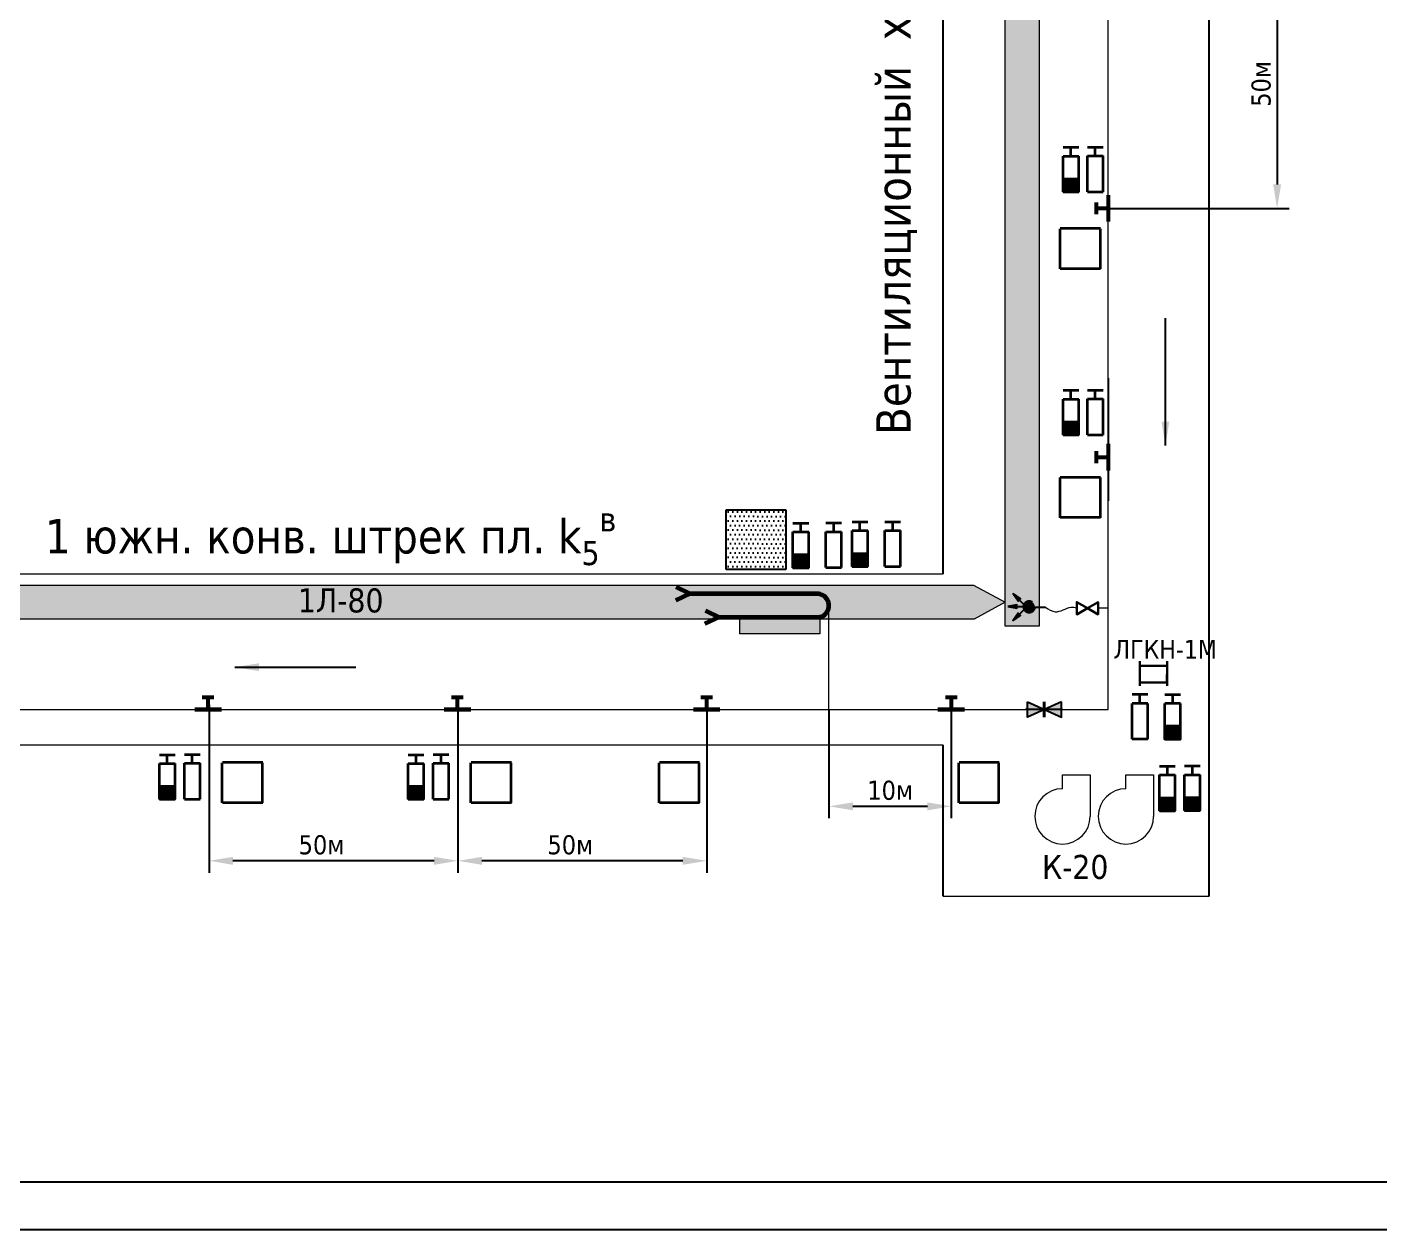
# Model space of a CAD drawing. Header units: millimetres. Extents: x -68401 to -62983, y -49823 to -45544.
# Drawn here: x -63350 to -63208.5, y -49774.5 to -49648.6 of the extents above; entities that cross this region are included whole.
import ezdxf

# ---------------------------------------------------------------- set-up
doc = ezdxf.new("R2010")
doc.units = ezdxf.units.MM
doc.header["$PDMODE"] = 2
doc.header["$PDSIZE"] = 100
doc.linetypes.add('ACAD_ISO10W100', pattern=[18, 12, -3, 0, -3])
doc.layers.add('01', color=7, linetype='Continuous')
doc.styles.get("Standard").update_dxf_attribs({"font": 'TAHOMA.TTF', "height": 2})
doc.styles.add('стиль', font='TAHOMA.TTF')
doc.dimstyles.new('25', dxfattribs={"dimtxt": 2.5, "dimasz": 2.5, "dimexe": 1.25, "dimexo": 0.625, "dimtad": 1, "dimdec": 0, "dimlfac": 25, "dimtxsty": 'Standard', "dimcen": 2.5, "dimadec": 0, "dimazin": 0, "dimtfac": 1, "dimtdec": 0, "dimtmove": 0, "dimatfit": 3, "dimfxl": 0, "dimarcsym": 0})

# ---------------------------------------------------------------- blocks, each defined once
blk = doc.blocks.new('*D857')
at = {"color": 0, "lineweight": -2, "ltscale": 0.3}
for p, q in [((-63237.44, -49641.58), (-63217.99, -49641.58)), ((-63219.24, -49644.08), (-63219.24, -49665.11)), ((-63237.44, -49667.61), (-63217.99, -49667.61))]:
    blk.add_line(p, q, dxfattribs=at)
at = {"color": 0, "lineweight": 15, "ltscale": 0.3}
for points in [[(-63219.65, -49644.08), (-63218.82, -49644.08), (-63219.24, -49641.58)], [(-63219.65, -49665.11), (-63218.82, -49665.11), (-63219.24, -49667.61)]]:
    blk.add_solid(points, dxfattribs=at)
at = {"layer": 'Defpoints', "color": 0, "lineweight": 15, "ltscale": 0.3}
for p in [(-63238.06, -49641.58), (-63238.06, -49667.61), (-63219.24, -49667.61)]:
    blk.add_point(p, dxfattribs=at)
at = {"color": 0, "lineweight": 0, "ltscale": 0.3, "insert": (-63220.9, -49654.59), "char_height": 2, "attachment_point": 5, "rotation": 90}
blk.add_mtext('50м', dxfattribs=at)
blk = doc.blocks.new('Ящик с песком')
at = {"layer": '01', "linetype": 'Continuous'}
h = blk.add_hatch(dxfattribs=at)
h.set_pattern_fill('DOTS', color=40, scale=2000, angle=-127.9933, style=0)
h.set_pattern_definition([(3e-15, (6e-11, 1e-11), (62.5, 125), [0, -125])])
h.paths.add_polyline_path([(-154644, -26983), (-153011, -26978), (-153006, -28611), (-154639, -28616)])
at = {"color": 1}
for p, q in [((-154644, -26983), (-153011, -26978)), ((-154639, -28616), (-154644, -26983)), ((-153011, -26978), (-153006, -28611)), ((-153006, -28611), (-154639, -28616))]:
    blk.add_line(p, q, dxfattribs=at)
blk = doc.blocks.new('Устр. оросительное')
for points in [[(2014258.57, -242470.05), (2014262.26, -242470.71), (2014262.26, -242469.39)], [(2014260.61, -242464.8), (2014263.69, -242466.96), (2014262.74, -242467.89)], [(2014260.61, -242475.86), (2014263.69, -242473.7), (2014262.74, -242472.77)]]:
    blk.add_hatch(color=5).paths.add_polyline_path(points)
h = blk.add_hatch(color=5)
edge = h.paths.add_edge_path()
edge.add_arc((2014267.24, -242470.17), 2.27, 0, 360)
at = {"color": 5}
for p, q in [((2014260.61, -242464.8), (2014265.13, -242469.35)), ((2014258.57, -242470.05), (2014264.98, -242470.05)), ((2014260.61, -242475.86), (2014265.13, -242471.31)), ((2014269.5, -242470.33), (2014273.76, -242470.33))]:
    blk.add_line(p, q, dxfattribs=at)
for points in [[(2014258.57, -242470.05), (2014262.26, -242470.71), (2014262.26, -242469.39), (2014258.57, -242470.05)], [(2014260.61, -242464.8), (2014263.69, -242466.96), (2014262.74, -242467.89), (2014260.61, -242464.8)], [(2014260.61, -242475.86), (2014263.69, -242473.7), (2014262.74, -242472.77), (2014260.61, -242475.86)]]:
    blk.add_lwpolyline(points, close=True, dxfattribs=at)
at = {"color": 5, "linetype": 'ACAD_ISO10W100', "lineweight": 30}
blk.add_circle((2014267.24, -242470.17), 2.27, dxfattribs=at)
blk = doc.blocks.new('кран ПП')
at = {"color": 0, "const_width": 2.7}
for points in [[(2014259.89, -242290.64), (2014268.01, -242290.64)], [(2014263.95, -242298.78), (2014263.95, -242291.25)], [(2014254.9, -242298.78), (2014272.99, -242298.78)]]:
    blk.add_lwpolyline(points, dxfattribs=at)
blk = doc.blocks.new('*D917')
at = {"color": 0, "lineweight": -2, "ltscale": 0.3}
for p, q in [((-63304.95, -49719.56), (-63304.95, -49737.12)), ((-63278.92, -49719.56), (-63278.92, -49737.12)), ((-63281.42, -49735.87), (-63302.45, -49735.87))]:
    blk.add_line(p, q, dxfattribs=at)
at = {"color": 0, "lineweight": 15, "ltscale": 0.3}
for points in [[(-63302.45, -49735.46), (-63302.45, -49736.29), (-63304.95, -49735.87)], [(-63281.42, -49735.46), (-63281.42, -49736.29), (-63278.92, -49735.87)]]:
    blk.add_solid(points, dxfattribs=at)
at = {"layer": 'Defpoints', "color": 0, "lineweight": 15, "ltscale": 0.3}
for p in [(-63304.95, -49718.93), (-63278.92, -49718.93), (-63304.95, -49735.87)]:
    blk.add_point(p, dxfattribs=at)
at = {"color": 0, "lineweight": 0, "ltscale": 0.3, "insert": (-63293.2, -49734.21), "char_height": 2, "attachment_point": 5}
blk.add_mtext('50м', dxfattribs=at)
blk = doc.blocks.new('*D918')
at = {"color": 0, "lineweight": -2, "ltscale": 0.3}
for p, q in [((-63330.99, -49719.56), (-63330.99, -49737.12)), ((-63304.95, -49719.56), (-63304.95, -49737.12)), ((-63307.45, -49735.87), (-63328.49, -49735.87))]:
    blk.add_line(p, q, dxfattribs=at)
at = {"color": 0, "lineweight": 15, "ltscale": 0.3}
for points in [[(-63328.49, -49735.46), (-63328.49, -49736.29), (-63330.99, -49735.87)], [(-63307.45, -49735.46), (-63307.45, -49736.29), (-63304.95, -49735.87)]]:
    blk.add_solid(points, dxfattribs=at)
at = {"layer": 'Defpoints', "color": 0, "lineweight": 15, "ltscale": 0.3}
for p in [(-63330.99, -49718.93), (-63304.95, -49718.93), (-63330.99, -49735.87)]:
    blk.add_point(p, dxfattribs=at)
at = {"color": 0, "lineweight": 0, "ltscale": 0.3, "insert": (-63319.23, -49734.21), "char_height": 2, "attachment_point": 5}
blk.add_mtext('50м', dxfattribs=at)
blk = doc.blocks.new('УВПК')
at = {"color": 1, "lineweight": 60}
for p, q in [((692910, 316329), (692311, 316049)), ((692910, 316329), (692329, 316608)), ((698284, 316329), (692910, 316329)), ((694145, 315337), (693546, 315057)), ((694153, 315335), (693572, 315614)), ((698347, 315335), (694153, 315335))]:
    blk.add_line(p, q, dxfattribs=at)
blk.add_arc((698302, 315834), 497, 269.75242, 90.41934, dxfattribs=at)
blk = doc.blocks.new('*D934')
at = {"color": 0, "linetype": 'ByBlock', "lineweight": -2, "ltscale": 0.3}
for p, q in [((-63266.13, -49720.04), (-63266.13, -49731.42)), ((-63253.33, -49720.04), (-63253.33, -49731.42)), ((-63263.63, -49730.17), (-63255.83, -49730.17))]:
    blk.add_line(p, q, dxfattribs=at)
at = {"color": 0, "lineweight": 15, "ltscale": 0.3}
for points in [[(-63263.63, -49729.76), (-63263.63, -49730.59), (-63266.13, -49730.17)], [(-63255.83, -49729.76), (-63255.83, -49730.59), (-63253.33, -49730.17)]]:
    blk.add_solid(points, dxfattribs=at)
at = {"layer": 'Defpoints', "color": 0, "lineweight": 15, "ltscale": 0.3}
for p in [(-63266.13, -49720.04), (-63253.33, -49720.04), (-63253.33, -49730.17)]:
    blk.add_point(p, dxfattribs=at)
at = {"color": 0, "lineweight": 15, "ltscale": 0.3, "insert": (-63259.73, -49728.51), "char_height": 2, "attachment_point": 5}
blk.add_mtext('10м', dxfattribs=at)
blk = doc.blocks.new('Задвижка 1')
for points in [[(2014250.1, -242399), (2014264.4, -242405.5), (2014250.1, -242412.1)], [(2014278.7, -242399), (2014264.5, -242405.5), (2014278.7, -242412.1)]]:
    blk.add_hatch(color=256).paths.add_polyline_path(points)
blk.add_line((2014279.5, -242405.6), (2014248.6, -242405.6))
at = {"const_width": 2.7}
blk.add_lwpolyline([(2014264.2, -242399.1), (2014264.2, -242412.1)], dxfattribs=at)
for points in [[(2014250.1, -242399), (2014264.4, -242405.5), (2014264.4, -242405.5), (2014250.1, -242412.1)], [(2014278.7, -242399), (2014264.5, -242405.5), (2014264.5, -242405.5), (2014278.7, -242412.1)]]:
    blk.add_lwpolyline(points, close=True)

msp = doc.modelspace()

# ---------------------------------------------------------------- hatches: boundary and pattern name
at = {"lineweight": 15, "ltscale": 0.3}
for points in [[(-63245.903, -49579.558), (-63244.122, -49583.484), (-63244.122, -49711.333), (-63247.685, -49711.333), (-63247.685, -49605.965), (-63249.244, -49605.965), (-63249.244, -49597.613), (-63247.685, -49597.613), (-63247.685, -49583.484)], [(-63431.982, -49707.04), (-63250.991, -49707.04), (-63247.685, -49708.821), (-63250.921, -49710.602), (-63267.09, -49710.602), (-63267.09, -49712.134), (-63275.442, -49712.134), (-63275.442, -49710.602), (-63431.982, -49710.602)]]:
    msp.add_hatch(color=253, dxfattribs=at).paths.add_polyline_path(points)
for points in [[(-63241.631, -49664.518), (-63241.631, -49665.881), (-63239.99, -49665.881), (-63239.99, -49664.518)], [(-63241.631, -49689.945), (-63241.631, -49691.308), (-63239.99, -49691.308), (-63239.99, -49689.945)], [(-63269.892, -49703.838), (-63269.892, -49705.201), (-63268.251, -49705.201), (-63268.251, -49703.838)], [(-63263.703, -49703.713), (-63263.703, -49705.076), (-63262.062, -49705.076), (-63262.062, -49703.713)], [(-63229.34, -49721.8), (-63229.34, -49723.163), (-63230.981, -49723.163), (-63230.981, -49721.8)], [(-63336.185, -49728.071), (-63336.185, -49729.435), (-63334.544, -49729.435), (-63334.544, -49728.071)], [(-63310.154, -49728.071), (-63310.154, -49729.435), (-63308.513, -49729.435), (-63308.513, -49728.071)], [(-63231.531, -49729.266), (-63231.531, -49730.629), (-63229.89, -49730.629), (-63229.89, -49729.266)], [(-63228.916, -49729.254), (-63228.916, -49730.617), (-63227.276, -49730.617), (-63227.276, -49729.254)]]:
    msp.add_hatch(color=7).paths.add_polyline_path(points)

# ---------------------------------------------------------------- linework, layer by layer
at = {"color": 1, "lineweight": 15, "ltscale": 0.3}
for p, q in [((-63236.898, -49720.04), (-63236.898, -49580.335)), ((-63385.351, -49720.039), (-63236.898, -49720.04))]:
    msp.add_line(p, q, dxfattribs=at)
for p, q in [((-63254.163, -49705.861), (-63254.165, -49590.811)), ((-63226.34, -49739.562), (-63226.34, -49590.811)), ((-63254.163, -49739.562), (-63254.163, -49723.764)), ((-62988.011, -49769.493), (-63771.168, -49769.493)), ((-62983.011, -49774.493), (-63791.168, -49774.493))]:
    msp.add_line(p, q)
at = {"color": 7, "lineweight": 35}
for p, q in [((-63241.631, -49661.214), (-63239.99, -49661.214)), ((-63241.631, -49662.129), (-63239.99, -49662.129)), ((-63241.631, -49665.881), (-63241.631, -49662.129)), ((-63240.811, -49662.129), (-63240.811, -49661.214)), ((-63239.99, -49665.881), (-63239.99, -49662.129)), ((-63239.08, -49661.202), (-63237.439, -49661.202)), ((-63239.08, -49662.117), (-63237.439, -49662.117)), ((-63239.08, -49665.87), (-63239.08, -49662.117)), ((-63238.26, -49662.117), (-63238.26, -49661.202)), ((-63237.439, -49665.87), (-63237.439, -49662.117)), ((-63241.631, -49665.881), (-63239.99, -49665.881)), ((-63239.08, -49665.87), (-63237.439, -49665.87)), ((-63241.933, -49669.695), (-63237.728, -49669.695)), ((-63241.933, -49673.939), (-63241.933, -49669.734)), ((-63237.704, -49673.939), (-63237.704, -49669.734)), ((-63241.933, -49673.899), (-63237.728, -49673.899)), ((-63241.631, -49686.64), (-63239.99, -49686.64)), ((-63241.631, -49687.555), (-63239.99, -49687.555)), ((-63241.631, -49691.308), (-63241.631, -49687.555)), ((-63240.811, -49687.555), (-63240.811, -49686.64)), ((-63239.99, -49691.308), (-63239.99, -49687.555)), ((-63239.08, -49686.629), (-63237.439, -49686.629)), ((-63239.08, -49687.543), (-63237.439, -49687.543)), ((-63239.08, -49691.296), (-63239.08, -49687.543)), ((-63238.26, -49687.543), (-63238.26, -49686.629)), ((-63237.439, -49691.296), (-63237.439, -49687.543)), ((-63241.631, -49691.308), (-63239.99, -49691.308)), ((-63239.08, -49691.296), (-63237.439, -49691.296)), ((-63241.933, -49695.726), (-63237.728, -49695.726)), ((-63241.933, -49699.97), (-63241.933, -49695.766)), ((-63237.704, -49699.97), (-63237.704, -49695.766)), ((-63241.933, -49699.931), (-63237.728, -49699.931)), ((-63269.892, -49700.534), (-63268.251, -49700.534)), ((-63269.892, -49701.449), (-63268.251, -49701.449)), ((-63269.892, -49705.201), (-63269.892, -49701.449)), ((-63269.071, -49701.449), (-63269.071, -49700.534)), ((-63268.251, -49705.201), (-63268.251, -49701.449)), ((-63266.457, -49700.522), (-63264.816, -49700.522)), ((-63266.457, -49701.437), (-63264.816, -49701.437)), ((-63266.457, -49705.19), (-63266.457, -49701.437)), ((-63265.636, -49701.437), (-63265.636, -49700.522)), ((-63264.816, -49705.19), (-63264.816, -49701.437)), ((-63263.703, -49700.409), (-63262.062, -49700.409)), ((-63263.703, -49701.323), (-63262.062, -49701.323)), ((-63263.703, -49705.076), (-63263.703, -49701.323)), ((-63262.883, -49701.323), (-63262.883, -49700.409)), ((-63262.062, -49705.076), (-63262.062, -49701.323)), ((-63260.268, -49700.397), (-63258.627, -49700.397)), ((-63260.268, -49701.312), (-63258.627, -49701.312)), ((-63260.268, -49705.064), (-63260.268, -49701.312)), ((-63259.447, -49701.312), (-63259.447, -49700.397)), ((-63258.627, -49705.064), (-63258.627, -49701.312)), ((-63269.892, -49703.838), (-63268.251, -49703.838)), ((-63263.703, -49703.713), (-63262.062, -49703.713)), ((-63269.892, -49705.201), (-63268.251, -49705.201)), ((-63266.457, -49705.19), (-63264.816, -49705.19)), ((-63263.703, -49705.076), (-63262.062, -49705.076)), ((-63260.268, -49705.064), (-63258.627, -49705.064)), ((-63232.775, -49718.484), (-63234.416, -49718.484)), ((-63233.596, -49719.399), (-63233.596, -49718.484)), ((-63229.34, -49718.496), (-63230.981, -49718.496)), ((-63230.161, -49719.41), (-63230.161, -49718.496)), ((-63232.775, -49719.399), (-63234.416, -49719.399)), ((-63234.416, -49723.151), (-63234.416, -49719.399)), ((-63232.775, -49723.151), (-63232.775, -49719.399)), ((-63229.34, -49719.41), (-63230.981, -49719.41)), ((-63230.981, -49723.163), (-63230.981, -49719.41)), ((-63229.34, -49723.163), (-63229.34, -49719.41)), ((-63229.34, -49721.8), (-63230.981, -49721.8)), ((-63232.775, -49723.151), (-63234.416, -49723.151)), ((-63229.34, -49723.163), (-63230.981, -49723.163)), ((-63336.185, -49724.767), (-63334.544, -49724.767)), ((-63336.185, -49725.682), (-63334.544, -49725.682)), ((-63336.185, -49729.435), (-63336.185, -49725.682)), ((-63335.364, -49725.682), (-63335.364, -49724.767)), ((-63334.544, -49729.435), (-63334.544, -49725.682)), ((-63333.57, -49724.755), (-63331.929, -49724.755)), ((-63333.57, -49725.67), (-63331.929, -49725.67)), ((-63333.57, -49729.423), (-63333.57, -49725.67)), ((-63332.75, -49725.67), (-63332.75, -49724.755)), ((-63331.929, -49729.423), (-63331.929, -49725.67)), ((-63329.624, -49729.82), (-63329.624, -49725.615)), ((-63325.38, -49725.591), (-63329.585, -49725.591)), ((-63325.419, -49729.82), (-63325.419, -49725.615)), ((-63310.154, -49724.767), (-63308.513, -49724.767)), ((-63310.154, -49725.682), (-63308.513, -49725.682)), ((-63310.154, -49729.435), (-63310.154, -49725.682)), ((-63309.333, -49725.682), (-63309.333, -49724.767)), ((-63308.513, -49729.435), (-63308.513, -49725.682)), ((-63307.539, -49724.755), (-63305.898, -49724.755)), ((-63307.539, -49725.67), (-63305.898, -49725.67)), ((-63307.539, -49729.423), (-63307.539, -49725.67)), ((-63306.718, -49725.67), (-63306.718, -49724.755)), ((-63305.898, -49729.423), (-63305.898, -49725.67)), ((-63303.593, -49729.82), (-63303.593, -49725.615)), ((-63299.349, -49725.591), (-63303.553, -49725.591)), ((-63299.388, -49729.82), (-63299.388, -49725.615)), ((-63283.907, -49729.82), (-63283.907, -49725.615)), ((-63279.663, -49725.591), (-63283.868, -49725.591)), ((-63279.703, -49729.82), (-63279.703, -49725.615)), ((-63252.546, -49729.82), (-63252.546, -49725.615)), ((-63248.302, -49725.591), (-63252.506, -49725.591)), ((-63248.341, -49729.82), (-63248.341, -49725.615)), ((-63231.531, -49725.961), (-63229.89, -49725.961)), ((-63231.531, -49726.876), (-63229.89, -49726.876)), ((-63231.531, -49730.629), (-63231.531, -49726.876)), ((-63230.711, -49726.876), (-63230.711, -49725.961)), ((-63229.89, -49730.629), (-63229.89, -49726.876)), ((-63228.916, -49725.949), (-63227.276, -49725.949)), ((-63228.916, -49726.864), (-63227.276, -49726.864)), ((-63228.916, -49730.617), (-63228.916, -49726.864)), ((-63228.096, -49726.864), (-63228.096, -49725.949)), ((-63227.276, -49730.617), (-63227.276, -49726.864)), ((-63336.185, -49728.071), (-63334.544, -49728.071)), ((-63310.154, -49728.071), (-63308.513, -49728.071)), ((-63336.185, -49729.435), (-63334.544, -49729.435)), ((-63333.57, -49729.423), (-63331.929, -49729.423)), ((-63325.38, -49729.82), (-63329.585, -49729.82)), ((-63310.154, -49729.435), (-63308.513, -49729.435)), ((-63307.539, -49729.423), (-63305.898, -49729.423)), ((-63299.349, -49729.82), (-63303.553, -49729.82)), ((-63279.663, -49729.82), (-63283.868, -49729.82)), ((-63248.302, -49729.82), (-63252.506, -49729.82)), ((-63231.531, -49729.266), (-63229.89, -49729.266)), ((-63228.916, -49729.254), (-63227.276, -49729.254)), ((-63231.531, -49730.629), (-63229.89, -49730.629)), ((-63228.916, -49730.617), (-63227.276, -49730.617))]:
    msp.add_line(p, q, dxfattribs=at)
at = {"color": 1, "lineweight": 15}
for p, q in [((-63236.884, -49685.371), (-63236.884, -49698.198)), ((-63239.086, -49709.444), (-63239.091, -49709.444)), ((-63239.086, -49709.444), (-63239.091, -49709.444)), ((-63236.898, -49709.444), (-63237.968, -49709.444))]:
    msp.add_line(p, q, dxfattribs=at)
at = {"color": 7, "lineweight": 15, "ltscale": 0.3}
for p, q in [((-63412.37, -49705.861), (-63254.163, -49705.861)), ((-63254.163, -49739.562), (-63226.34, -49739.562))]:
    msp.add_line(p, q, dxfattribs=at)
at = {"color": 1, "lineweight": 30}
msp.add_line((-63239.086, -49709.444), (-63239.091, -49709.444), dxfattribs=at)
msp.add_line((-63239.086, -49709.444), (-63239.091, -49709.444), dxfattribs=at)
at = {"color": 7, "lineweight": 30}
for p, q in [((-63233.599, -49714.971), (-63233.599, -49717.547)), ((-63230.748, -49714.971), (-63230.748, -49717.547))]:
    msp.add_line(p, q, dxfattribs=at)
at = {"color": 7, "lineweight": 13, "ltscale": 0.3}
msp.add_line((-63254.163, -49723.764), (-63441.399, -49723.764), dxfattribs=at)
at = {"color": 7, "lineweight": 15, "ltscale": 0.3}
for points in [[(-63245.903, -49579.558), (-63244.122, -49583.484), (-63244.122, -49711.333), (-63247.685, -49711.333), (-63247.685, -49605.965), (-63249.244, -49605.965), (-63249.244, -49597.613), (-63247.685, -49597.613), (-63247.685, -49583.484), (-63245.903, -49579.558)], [(-63431.982, -49707.04), (-63250.991, -49707.04), (-63247.685, -49708.821), (-63250.921, -49710.602), (-63267.09, -49710.602), (-63267.09, -49712.134), (-63275.442, -49712.134), (-63275.442, -49710.602), (-63431.982, -49710.602), (-63431.982, -49707.04)], [(-63241.692, -49728.324), (-63241.692, -49726.876), (-63238.796, -49726.876), (-63238.796, -49731.221)], [(-63235.056, -49728.324), (-63235.056, -49726.876), (-63232.159, -49726.876), (-63232.159, -49731.221)]]:
    msp.add_lwpolyline(points, dxfattribs=at)
at = {"color": 7}
for points in [[(-63241.631, -49664.518), (-63241.631, -49665.881), (-63239.99, -49665.881), (-63239.99, -49664.518), (-63241.631, -49664.518)], [(-63241.631, -49689.945), (-63241.631, -49691.308), (-63239.99, -49691.308), (-63239.99, -49689.945), (-63241.631, -49689.945)], [(-63269.892, -49703.838), (-63269.892, -49705.201), (-63268.251, -49705.201), (-63268.251, -49703.838), (-63269.892, -49703.838)], [(-63263.703, -49703.713), (-63263.703, -49705.076), (-63262.062, -49705.076), (-63262.062, -49703.713), (-63263.703, -49703.713)], [(-63229.34, -49721.8), (-63229.34, -49723.163), (-63230.981, -49723.163), (-63230.981, -49721.8), (-63229.34, -49721.8)], [(-63336.185, -49728.071), (-63336.185, -49729.435), (-63334.544, -49729.435), (-63334.544, -49728.071), (-63336.185, -49728.071)], [(-63310.154, -49728.071), (-63310.154, -49729.435), (-63308.513, -49729.435), (-63308.513, -49728.071), (-63310.154, -49728.071)], [(-63231.531, -49729.266), (-63231.531, -49730.629), (-63229.89, -49730.629), (-63229.89, -49729.266), (-63231.531, -49729.266)], [(-63228.916, -49729.254), (-63228.916, -49730.617), (-63227.276, -49730.617), (-63227.276, -49729.254), (-63228.916, -49729.254)]]:
    msp.add_lwpolyline(points, dxfattribs=at)
at = {"color": 1, "lineweight": 30}
for points in [[(-63239.089, -49709.443), (-63240.209, -49710.089), (-63240.209, -49708.796)], [(-63239.089, -49709.443), (-63237.968, -49710.089), (-63237.968, -49708.796)]]:
    msp.add_lwpolyline(points, close=True, dxfattribs=at)
at = {"color": 1, "lineweight": 15}
msp.add_lwpolyline([(-63266.127, -49720.04), (-63266.127, -49709.166), (-63266.127, -49709.166)], dxfattribs=at)
at = {"color": 7, "lineweight": 30}
msp.add_lwpolyline([(-63233.612, -49715.486), (-63233.593, -49717.231), (-63230.761, -49717.231), (-63230.742, -49715.486)], close=True, dxfattribs=at)
at = {"color": 7, "lineweight": 15, "ltscale": 0.3}
for centre in [(-63241.692, -49731.221), (-63235.056, -49731.221)]:
    msp.add_arc(centre, 2.897, 90, 0, dxfattribs=at)
at = {"color": 1, "lineweight": 15}
msp.add_open_spline([(-63243.481, -49709.34), (-63243.145, -49709.567), (-63242.294, -49710.145), (-63241.161, -49709.249), (-63240.404, -49709.348), (-63240.209, -49709.397)], degree=3, knots=[0, 0, 0, 0, 1.1265645, 2.8567926, 3.462416, 3.462416, 3.462416, 3.462416], dxfattribs=at)

# ---------------------------------------------------------------- block references
at = {"xscale": -0.1555744320521626, "yscale": 0.1555744320048689, "zscale": 0.155574432, "rotation": 90}
for p in [(-100932.394, 263700.362), (-100932.394, 263674.33)]:
    msp.add_blockref('кран ПП', p, dxfattribs=at)
for name, p, xscale, yscale, zscale in [('Устр. оросительное', (-585525.975, 13160.966), 0.2592907200869377, 0.2592907200087211, 0.25929072), ('кран ПП', (250036.874, -12024.545), -0.1555744320521626, 0.1555744320048689, 0.155574432), ('кран ПП', (250062.96, -12024.545), -0.1555744320521626, 0.1555744320048689, 0.155574432), ('кран ПП', (250089.046, -12024.545), -0.1555744320521626, 0.1555744320048689, 0.155574432), ('кран ПП', (-376621.3, -12024.545), 0.1555744320521626, 0.1555744320048689, 0.155574432), ('Задвижка 1', (-313938.016, -19550.354), 0.1244595456410025, 0.1244595456046227, 0.1244595456)]:
    msp.add_blockref(name, p, dxfattribs=dict(xscale=xscale, yscale=yscale, zscale=zscale))
at = {"layer": '01', "color": 7, "linetype": 'Continuous', "xscale": 0.003811573515394521, "yscale": 0.003811573506027344, "zscale": 0.003811573583999998, "rotation": 359.8218230430152}
msp.add_blockref('Ящик с песком', (-62687.115, -49598.148), dxfattribs=at)
at = {"layer": '01', "color": 7, "linetype": 'Continuous', "xscale": 0.002470464409270789, "yscale": 0.002470464309226372, "zscale": 0.002470464359999999}
msp.add_blockref('УВПК', (-64992.486, -50489.423), dxfattribs=at)

# ---------------------------------------------------------------- texts
at = {"lineweight": 15, "style": 'стиль'}
for s, p in [('1Л-80', (-63321.698, -49709.882)), ('К-20', (-63243.832, -49737.766))]:
    msp.add_text(s, height=2.5131, dxfattribs=at).set_placement(p)
msp.add_text('ЛГКН-1М', height=1.9579).set_placement((-63236.35, -49714.725))
at = {"color": 1, "insert": (-63262.401, -49691.314), "char_height": 3.59018, "width": 162.78681, "attachment_point": 1, "rotation": 90, "style": 'стиль'}
msp.add_mtext('\\A1;{\\C256;Вентиляционный  ходок пл. k\\H0.7x;\\S^ 5;\\Sв^ ;}', dxfattribs=at)
at = {"color": 1, "insert": (-63348.169, -49698.9), "char_height": 3.59018, "width": 162.78681, "attachment_point": 1, "style": 'стиль'}
msp.add_mtext('\\A1;{\\C256;1 южн. конв. штрек пл. k\\H0.7x;\\S^ 5;\\Sв^ ;}', dxfattribs=at)

# ---------------------------------------------------------------- dimensions: what is measured, and where the dimension line sits
at = {"color": 7, "lineweight": 0, "ltscale": 0.3}
dim = msp.add_linear_dim(base=(-63219.237, -49667.608), p1=(-63238.061, -49641.577), p2=(-63238.061, -49667.608), angle=90, text='50м', dimstyle='25', override={"dimtxt": 2, "dimlfac": 50}, dxfattribs=at)
dim.commit()
dim.dimension.update_dxf_attribs({"geometry": '*D857', "text_midpoint": (-63219.237, -49654.593), "dimtype": 160})
for base, p1, p2, picture, middle in [((-63330.986, -49735.872), (-63304.955, -49718.932), (-63330.986, -49718.932), '*D918', (-63319.229, -49735.872)), ((-63304.955, -49735.872), (-63278.923, -49718.932), (-63304.955, -49718.932), '*D917', (-63293.198, -49735.872))]:
    dim = msp.add_linear_dim(base=base, p1=p1, p2=p2, text='50м', dimstyle='25', override={"dimtxt": 2, "dimlfac": 50}, dxfattribs=at)
    dim.commit()
    dim.dimension.update_dxf_attribs({"geometry": picture, "text_midpoint": middle, "dimtype": 160})
at = {"color": 7, "lineweight": 15, "ltscale": 0.3}
dim = msp.add_linear_dim(base=(-63253.33, -49730.172), p1=(-63266.127, -49720.04), p2=(-63253.33, -49720.04), angle=180, text='10м', dimstyle='25', override={"dimtxt": 2, "dimexo": 0, "dimlfac": 100}, dxfattribs=at)
dim.commit()
dim.dimension.update_dxf_attribs({"geometry": '*D934', "text_midpoint": (-63259.728, -49728.506)})

# ---------------------------------------------------------------- leaders
at = {"color": 1, "lineweight": 30}
for points in [[(-63230.922, -49692.421), (-63230.922, -49679.101)], [(-63328.283, -49715.611), (-63315.628, -49715.611)]]:
    msp.add_leader(points, dimstyle='25', override={"dimtxt": 2, "dimgap": 0.625, "dimtad": 0, "dimlfac": 50}, dxfattribs=at)

doc.saveas('drawing.dxf')
